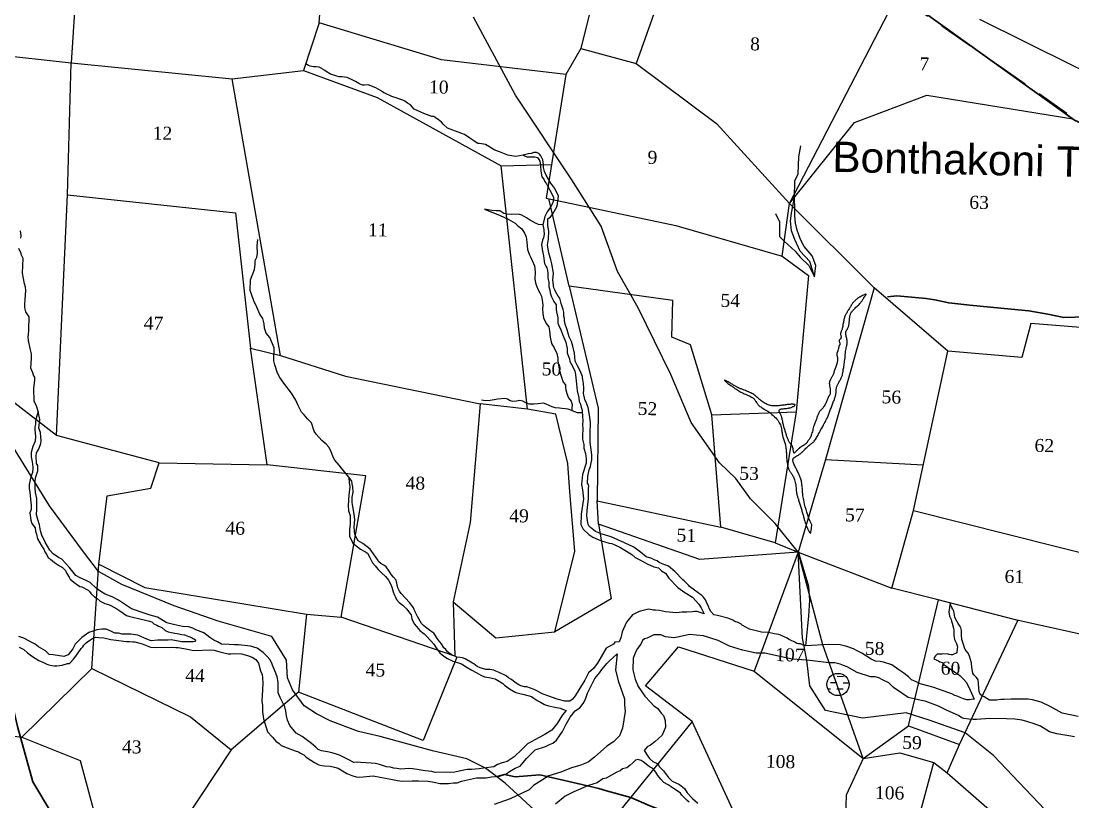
# Model space of a CAD drawing. Header units: inches. Extents: x 304037 to 460575, y 1453943 to 1639883.
# Drawn here: x 335590 to 336632, y 1599145 to 1599918 of the extents above; entities that cross this region are included whole.
import ezdxf

# ---------------------------------------------------------------- set-up
doc = ezdxf.new("R2010")
doc.units = ezdxf.units.IN
doc.header["$MEASUREMENT"] = 0
for name, pattern in [('ACAD_ISO02W100', [15, 12, -3]), ('ACAD_ISO07W100', [3, 0, -3]), ('BORDER', [1.75, 0.5, -0.25, 0.5, -0.25, 0, -0.25])]:
    doc.linetypes.add(name, pattern=pattern)
for name, color, linetype in [('CARTTRACK', 30, 'ACAD_ISO02W100'), ('NALA', 4, 'Continuous'), ('SURVEY_BND', 7, 'Continuous'), ('SURVEY_NO', 7, 'Continuous'), ('WATER_BODY', 4, 'Continuous')]:
    doc.layers.add(name, color=color, linetype=linetype)
doc.layers.add('FOOTPATH', color=150, linetype='ACAD_ISO07W100', lineweight=30)
doc.layers.add('VILL_BOUNDARY', color=6, linetype='BORDER', lineweight=30)
doc.styles.get("Standard").update_dxf_attribs({"font": 'arial.ttf'})

# ---------------------------------------------------------------- blocks, each defined once
blk = doc.blocks.new('CHEPINAPI')
at = {"layer": 'WATER_BODY', "linetype": 'ByBlock'}
h = blk.add_hatch(dxfattribs=at)
h.set_pattern_fill('DASH', color=256, scale=5, angle=180, style=0)
h.set_pattern_definition([(180, (-977.96986, -291.534), (-0.625, -0.625), [0.625, -0.625])])
h.paths.add_polyline_path([(140.05, 168.45), (140.83, 166.41, 0.337992), (141.63, 167.47, 0.555906)])
h.paths.add_polyline_path([(140.05, 168.45, 0.285424), (139.44, 167.47, 0.494778), (140.83, 166.41)])
at = {"layer": 'CARTTRACK', "linetype": 'ByBlock'}
for points in [[(161.86, 154.89), (156.04, 160.77), (153.19, 162.97), (149.63, 164.15), (147.33, 164.8), (143.02, 164.19), (139.34, 164.89), (137.75, 167.29), (137.4, 169.8), (136.93, 171.98), (136.34, 180.46), (134.01, 183.24), (131.52, 185.62), (130.02, 187.61), (128.38, 189.11), (125.49, 193.04), (123.39, 197.73), (120.01, 204.25), (117.91, 207.82), (116.2, 212.25), (113.2, 216.78), (107.47, 225), (103.17, 232.62)], [(111.21, 154.09), (107.85, 157.05), (105.87, 158.5), (104.02, 159.37), (100.62, 160.08), (95.42, 161.41), (93.25, 161.83), (90.43, 162.84), (89.08, 163.52), (87.83, 164.28), (86.67, 165.84), (86.14, 167), (85.99, 168.75), (84.49, 171.04), (79.16, 172.46), (74.81, 173.87), (69.57, 175.89), (67.24, 177.12), (65.73, 179.02), (62.27, 183.49), (58.25, 189.72)]]:
    blk.add_lwpolyline(points, dxfattribs=at)
at = {"layer": 'FOOTPATH', "linetype": 'ByBlock'}
for points in [[(3.3, 217.45), (6.33, 214.5), (10.46, 211.41), (16.65, 205.74), (21.17, 201.75), (29.24, 194.8), (36.25, 187.62), (41.21, 183.53), (45.53, 179.68), (50.09, 175.53), (53.3, 173.23), (56.08, 170.2), (58.03, 167.75), (59.57, 161.63), (61.19, 156.2), (63.07, 153.2), (65.19, 147.1), (66.64, 142.66), (70.07, 134.7), (74.74, 128.03), (80.89, 123.58), (82.56, 122.14)], [(180.16, 216.17), (177.57, 212.79), (174.79, 210.94), (171.11, 209.02), (166.52, 205.29), (164.3, 204.29), (162.09, 204.19), (160.5, 204.47), (158.62, 204.77), (156.88, 204.88), (152.78, 205.21), (150.69, 205.39), (149.31, 205.67), (148.47, 205.79), (145.54, 205.98), (144.64, 205.86)], [(134.64, 148.78), (130.91, 150.94), (130.39, 151.24), (129.89, 151.54), (129.19, 151.82), (128.07, 152.27), (127.61, 152.51), (125.89, 153.43), (124.83, 153.88), (123.85, 154.47), (122.99, 154.82), (122.12, 155.14), (120.29, 155.89), (117.89, 156.49), (117.11, 156.72), (115, 157.15), (111.27, 157.93), (108.84, 157.68), (107.77, 157.9), (107.04, 157.7)]]:
    blk.add_lwpolyline(points, dxfattribs=at)
at = {"layer": 'NALA'}
for points in [[(164.34, 164.82), (162.75, 165.11), (161.55, 165.74), (160.65, 166.13), (159.78, 166.35), (159.35, 166.4), (159.1, 166.4), (158.9, 166.4), (158.71, 166.41), (157.63, 166.39), (156.98, 166.33), (156.66, 166.31), (156.23, 166.25), (155.94, 166.25), (155.55, 166.25), (155, 166.54), (154.83, 166.63), (154.68, 166.76), (154.58, 166.86), (154.5, 167.08), (154.36, 168.22), (154.21, 168.45), (153.94, 168.72), (153.82, 168.88), (153.71, 169.43), (153.69, 169.9), (153.46, 170.55), (153.32, 170.84), (153.12, 171.05), (153.04, 171.2), (152.96, 171.36), (152.88, 171.57), (152.67, 172.16), (152.65, 172.6), (152.64, 173.07), (152.54, 173.33), (152.42, 173.55), (152.29, 173.75), (152.02, 174.2), (151.95, 174.37), (151.84, 174.96), (151.74, 175.15), (151.63, 175.3), (151.49, 175.6), (151.46, 175.73), (151.35, 174.89), (151.42, 174.45), (151.57, 174.13), (151.63, 173.97), (151.7, 173.78), (151.84, 173.28), (151.88, 173.09), (151.88, 172.76), (151.88, 172.54), (151.95, 172.17), (152.15, 171.75), (152.25, 171.43), (152.25, 171.24), (152.22, 170.95), (152.2, 170.85), (151.79, 170.64), (151.65, 170.64), (151.45, 170.66), (151.26, 170.72), (150.78, 170.69), (150.27, 170.67), (150.12, 170.52), (150.02, 170.38), (149.96, 170.21), (150.26, 170.09), (150.41, 170.02), (150.55, 169.91), (150.8, 169.85), (150.85, 169.72), (152.56, 168.62), (152.95, 168.21), (153.23, 167.93), (153.62, 167.2), (154.03, 166.29), (153.71, 166.25), (153.56, 166.24), (153.31, 166.23), (152.96, 166.33), (152.62, 166.45), (152.32, 166.55), (152.09, 166.64), (151.79, 166.78), (151.51, 166.87), (150.02, 167.38), (149.54, 167.49), (148.66, 167.71), (148.18, 167.92), (147.8, 168.1), (147.48, 168.37), (147.01, 168.72), (146.53, 169.03), (145.8, 169.52), (144.97, 169.77), (144.64, 169.82), (144.2, 169.87), (143.75, 170.03), (143.31, 170.32), (142.84, 170.6), (142.36, 170.84), (141.99, 171.02), (141.32, 171.24), (140.68, 171.39), (139.56, 171.42), (137.29, 171.21), (136.94, 171.33), (136.76, 171.4), (136.55, 171.4), (136.39, 171.44), (136.17, 171.55), (135.76, 171.74), (135.55, 171.84), (135.41, 171.94), (135.06, 172.11), (134.75, 172.23), (134.6, 172.3), (134.12, 172.35), (133.57, 172.45), (132.88, 172.49), (131.67, 172.75), (130.96, 173.13), (130.8, 173.25), (130.55, 173.38), (130.23, 173.47), (130, 173.6), (129.77, 173.71), (129.51, 173.81), (128.49, 174.05), (128.12, 174.11), (127.84, 174.41), (127.65, 174.72), (127.61, 174.85), (127.38, 175.35), (127.27, 175.55), (127.06, 175.81), (126.89, 175.97), (126.15, 176.51), (125.68, 176.85), (125.57, 176.97), (125.46, 177.08), (125.26, 177.25), (125.13, 177.38), (124.98, 177.49), (124.18, 178.3), (123.55, 178.8), (123.29, 178.9), (122.93, 179.04), (122.61, 179.17), (122.41, 179.3), (122.12, 179.4), (121.87, 179.53), (121.33, 179.7), (120.75, 180.14), (120.08, 180.62), (119.15, 181.04), (117.81, 181.59), (116.93, 181.85), (116.28, 182.09), (115.78, 182.46), (115.6, 182.62), (115.51, 182.78), (115.49, 182.92), (115.37, 183.62), (115.39, 184.15), (115.51, 185.33), (115.51, 185.93), (115.5, 186.33), (115.5, 186.55), (115.47, 186.68), (115.39, 186.83), (115.38, 187.55), (115.51, 188.17), (115.64, 188.5), (115.66, 188.69), (115.69, 188.87), (115.75, 189.15), (115.73, 189.63), (115.66, 190.17), (115.54, 190.87), (115.55, 191.75), (115.54, 192.81), (115.48, 193.38), (115.29, 194.31), (115.07, 194.83), (114.93, 195.08), (114.9, 195.27), (114.82, 195.55), (114.81, 195.7), (114.81, 195.79), (114.81, 195.96), (114.82, 196.22), (114.79, 196.68), (114.73, 196.87), (114.69, 197.06), (114.66, 197.23), (114.65, 197.37), (114.41, 197.91), (114.16, 198.4), (113.92, 198.86), (113.86, 199.25), (113.82, 199.66), (113.64, 200.33), (113.5, 200.81), (113.26, 201.26), (113.04, 201.93), (112.86, 202.49), (112.77, 202.83), (112.76, 203.05), (112.69, 203.27), (112.69, 203.48), (112.69, 203.67), (112.63, 203.94), (112.41, 204.54), (112.26, 205.06), (112.09, 205.26), (111.96, 205.48), (111.83, 205.7), (111.75, 205.88), (111.64, 206.08), (111.53, 206.83), (111.59, 207.5), (111.41, 208.42), (111.31, 208.82), (111.09, 209.52), (110.94, 210.28), (111.01, 210.86), (111.05, 211.65), (110.93, 212.21), (110.93, 212.66), (110.93, 212.86), (111.17, 213.08), (111.37, 213.3), (111.81, 214.12), (111.93, 215.14), (111.54, 215.89), (111.13, 216.41), (110.67, 217.17), (110.5, 217.55), (110.38, 217.94), (110.37, 218.21), (110.29, 218.67), (110.1, 219.06), (109.95, 219.24), (109.88, 219.29), (109.67, 219.4), (109.52, 219.4), (109.39, 219.38), (109.14, 219.28), (108.88, 219.23), (108.34, 219.11), (107.61, 218.96), (106.84, 219.08), (106, 219.4), (105.55, 219.55), (104.61, 220.09), (104.01, 220.15), (103.85, 220.15), (103.67, 220.27), (103.45, 220.43), (103.05, 220.68), (102.5, 221.02), (102.15, 221.15), (101.87, 221.25), (100.81, 221.63), (100.37, 222.01), (100.2, 222.18), (100.05, 222.33), (99.88, 222.46), (99.72, 222.55), (99.43, 222.74), (99.26, 222.74), (98.71, 222.93), (98.46, 223.02), (98.16, 223.13), (97.49, 223.43), (97.1, 223.83), (96.81, 224.01), (96.69, 224.1), (96.54, 224.2), (96.35, 224.28), (96.15, 224.35), (95.95, 224.4), (95.78, 224.48), (95.24, 224.63), (94.57, 224.94), (94.47, 224.98), (94.32, 225.06), (94.12, 225.2), (93.67, 225.44), (92.9, 225.72), (92.53, 225.69), (92.33, 225.69), (92.18, 225.76), (91.98, 225.84), (91.8, 225.94), (91.62, 226.05), (91.43, 226.13), (90.79, 226.42), (90.27, 226.46), (90.02, 226.46), (89.79, 226.51), (89.16, 226.71), (88.72, 226.96), (88.57, 227.07), (88.35, 227.19), (88.27, 227.25), (88.02, 227.36), (87.7, 227.4), (87.44, 227.4), (87.11, 227.46), (86.95, 227.53), (86.7, 227.68)], [(91.8, 186.91), (91.83, 186.43), (91.91, 185.99), (91.81, 185.16), (91.77, 184.16), (91.83, 183.63), (92.01, 183.15), (92.02, 182.76), (92.02, 182.34), (91.96, 181.73), (91.96, 181.13), (92.32, 180.43), (93.08, 179.87), (93.45, 179.68), (93.57, 179.61), (93.77, 179.46), (94.02, 179.06), (94.31, 178.54), (94.56, 178.25), (94.71, 178.09), (94.88, 177.9), (95.2, 177.55), (95.62, 177.22), (95.79, 177.01), (95.92, 176.84), (96.13, 176.51), (96.26, 176.17), (96.39, 175.72), (96.52, 175.46), (96.64, 175.18), (96.76, 174.95), (97.02, 174.67), (97.41, 174.38), (97.78, 174.02), (98.07, 173.68), (98.23, 173.46), (98.29, 173.07), (98.54, 172.6), (98.78, 172.32), (99.1, 171.96), (99.54, 171.63), (99.83, 171.37), (100.52, 170.62), (100.77, 170.27), (101.12, 169.78), (101.38, 169.58), (101.65, 169.4), (101.92, 169.23), (102.11, 169.16), (102.43, 168.97), (102.89, 168.85), (103.29, 168.74), (103.78, 168.45), (104.32, 168.14), (104.75, 167.9), (105.23, 167.67), (105.61, 167.52), (105.83, 167.47), (106.07, 167.46), (106.35, 167.39), (106.66, 167.32), (107.07, 167.12), (107.42, 166.88), (107.59, 166.72), (107.82, 166.56), (108.08, 166.38), (108.74, 166.01), (109.13, 165.93), (109.56, 165.85), (110.27, 165.66), (110.86, 165.29), (111.17, 165.12), (111.58, 164.88), (111.98, 164.76), (112.61, 164.64), (113.15, 164.55), (113.54, 164.4), (113.72, 164.33), (113.37, 163.9), (112.87, 163.04), (112.37, 162.36), (111.6, 161.89), (110.71, 161.39), (109.97, 160.99), (109.43, 160.41), (108.69, 159.67), (108, 159.2), (107.53, 159.05), (107.07, 158.87), (106.7, 158.65), (105.69, 158.47), (105.25, 158.4), (104.53, 158.31), (104.06, 158.3), (103.28, 158.13), (102.85, 158.04), (102.48, 158), (102.06, 158.02), (100.91, 157.97), (100.6, 158.06), (99.92, 158.11), (99.34, 158.19), (98.7, 158.28), (98.3, 158.3), (97.52, 158.2), (97.12, 158.26), (96.82, 158.31), (96.48, 158.39), (96.1, 158.43), (95.4, 158.64), (95.01, 158.73), (94.58, 158.76), (94.05, 158.75), (93.51, 158.8), (93.23, 158.8), (92.86, 158.79), (92.38, 159.02), (91.64, 159.38), (91.45, 159.48), (91.12, 159.57), (90.69, 159.67), (90.24, 159.76), (89.65, 159.87), (89.32, 159.99), (89.07, 160.22), (88.65, 160.57), (87.72, 161.25), (87.11, 161.56), (86.46, 162.3), (86.23, 162.81), (86.12, 163.25), (86.05, 163.72), (85.95, 164.12), (85.83, 164.32), (85.45, 165.04), (85.24, 165.49), (85.22, 166.07), (85.22, 166.55), (85.13, 167.08), (84.97, 167.43), (84.71, 168.06), (84.53, 168.48), (84.36, 168.78), (84.07, 169.08), (83.68, 169.45), (83.09, 169.88), (82.42, 170.06), (81.24, 170.16), (80.83, 170.16), (80.3, 170.16), (79.55, 170.19), (79.16, 170.4), (78.79, 170.58), (78.38, 170.81), (77.77, 171.27), (76.97, 171.56), (76.67, 171.7), (76.29, 171.85), (75.65, 171.87), (74.76, 172.02), (74.12, 172.19), (73.16, 172.71), (72.44, 172.9), (71.86, 173.09), (70.59, 173.48), (69.29, 174.34), (68.64, 174.64), (67.95, 174.89), (67.63, 175.07), (67.1, 175.44), (66.46, 176), (66.13, 176.16), (65.4, 176.48), (65.02, 176.68), (64.34, 177.49), (63.61, 178.25), (63.27, 178.43), (62.74, 178.75), (62.39, 179.11), (61.91, 179.91), (61.56, 180.59), (61.45, 181), (61.31, 181.59), (61.16, 182.13), (61.02, 182.57), (61.04, 183.15), (61.02, 184.19), (60.85, 184.79), (60.82, 185.22), (60.82, 185.55), (60.82, 185.86), (60.84, 186.24), (61.04, 186.93), (61.04, 187.02), (61.04, 187.26), (61.04, 187.46), (60.9, 187.64), (60.86, 188.37), (60.88, 188.72), (61.04, 188.98), (61.18, 189.28), (61.28, 189.64), (61.32, 189.96), (61.28, 190.26), (61.24, 190.71), (61.07, 191.14), (61.13, 192), (60.96, 192.79), (60.79, 193.34), (60.55, 193.78), (60.48, 195.08), (60.58, 195.84), (60.56, 196.18), (60.44, 196.37), (60.34, 196.6), (60.26, 196.83), (60.14, 197.07), (60.19, 198.04), (60.19, 198.46), (60.05, 199), (59.85, 199.8), (59.81, 200.12), (59.85, 200.42), (59.87, 200.75), (59.87, 201.15), (59.87, 201.81), (59.87, 202.13), (59.54, 202.61), (59.45, 202.88), (59.42, 203.07), (59.42, 203.38), (59.44, 203.84), (59.49, 204.72), (59.45, 205.04), (59.34, 205.36), (59.13, 206.41), (59.17, 207.88), (58.97, 208.27), (58.97, 208.37), (58.73, 208.86)], [(58.89, 209.89), (58.93, 210.15), (58.86, 210.61)], [(108.34, 219.11), (108.72, 218.94), (109.07, 218.94), (109.2, 218.97), (109.38, 218.97), (109.5, 218.97), (109.77, 218.89), (109.9, 218.72), (110.02, 218.56), (110.04, 218.44), (110.07, 218.08), (110.12, 217.56), (110.23, 217.01), (110.45, 216.79), (110.51, 216.59), (110.71, 216.31), (110.8, 216.12), (111.26, 215.34), (111.43, 215), (111.43, 214.8), (111.39, 214.45), (111.16, 214.02), (110.83, 213.56), (110.61, 213.1), (110.43, 212.27), (109.99, 212.28), (109.69, 212.41), (109.4, 212.56), (109.09, 212.73), (108.8, 212.93), (108.35, 213.16), (108.01, 213.27), (107.32, 213.22), (106.9, 213.26), (106.55, 213.29), (106.16, 213.56), (105.8, 213.56), (105.36, 213.56), (104.63, 213.69), (106.19, 213.1), (106.99, 212.74), (107.68, 212.38), (107.93, 212.15), (108.38, 211.83), (108.65, 211.4), (108.8, 211.04), (108.88, 210.51), (108.96, 209.78), (109.14, 209.33), (109.33, 209), (109.45, 208.73), (109.71, 208.19), (109.77, 207.61), (109.76, 206.89), (109.84, 206.52), (109.94, 206.21), (110.1, 205.85), (110.27, 205.55), (110.44, 205.23), (110.53, 204.81), (110.59, 204.32), (110.56, 203.98), (110.61, 203.5), (110.7, 203.07), (110.97, 202.52), (111.22, 202.19), (111.32, 201.81), (111.39, 201.18), (111.52, 200.55), (111.8, 200.13), (112.08, 199.6), (112.18, 199.13), (112.19, 198.84), (112.32, 198.25), (112.44, 197.64), (112.67, 197.07), (112.78, 196.76), (113.01, 196.5), (113.01, 196.27), (113.03, 196.02), (113.16, 195.66), (113.34, 195.23), (113.61, 194.92), (113.69, 194.59), (113.69, 194.22), (113.69, 193.99), (114.2, 193.8), (114.46, 193.82), (114.71, 193.82)], [(110.43, 212.27), (110.49, 211.98), (110.54, 211.78), (110.56, 211.61), (110.57, 211.45), (110.58, 211.33), (110.52, 210.98), (110.42, 210.76), (110.35, 210.32), (110.41, 209.89), (110.45, 209.66), (110.55, 209.21), (110.64, 208.69), (110.67, 208.46), (110.8, 208.19), (110.91, 208.03), (110.99, 207.76), (111.01, 207.51), (111.02, 207.26), (111.03, 207.02), (111.14, 206.62), (111.14, 206.4), (111.16, 206.16), (111.25, 205.86), (111.31, 205.55), (111.43, 205.16), (111.59, 204.92), (111.68, 204.7), (111.9, 204.39), (111.93, 203.94), (111.95, 203.71), (112.02, 203.41), (112.09, 203.12), (112.13, 202.58), (112.27, 202.26), (112.4, 202.02), (112.54, 201.66), (112.65, 201.4), (112.85, 200.95), (112.96, 200.72), (113.02, 200.4), (113.08, 200.1), (113.1, 199.77), (113.11, 199.66), (113.23, 199.31), (113.33, 199.08), (113.39, 198.83), (113.64, 198.37), (113.88, 197.87), (113.93, 197.74), (113.97, 197.51), (114.03, 196.94), (114.16, 195.94), (114.33, 195.25), (114.39, 194.9), (114.51, 194.63), (114.59, 194.35), (114.7, 194.05), (114.71, 193.82), (114.75, 193.58), (114.75, 193.37), (114.78, 193.05), (114.78, 192.53), (114.8, 192.25), (114.8, 192.11), (114.79, 191.64), (114.79, 191.46), (114.8, 191.17), (114.94, 190.64), (114.94, 190.3), (115.13, 189.76), (115.21, 189.25), (115.2, 188.82), (114.85, 187.68), (114.79, 186.7), (114.9, 186.17), (115, 185.29), (114.81, 183.76), (114.81, 183.33), (114.81, 183.09), (114.81, 182.74), (115.03, 182.29), (115.62, 181.77), (116.03, 181.53), (116.26, 181.43), (116.62, 181.27), (116.89, 181.19), (117.63, 180.96), (117.91, 180.92), (118.21, 180.81), (118.71, 180.6), (119.36, 180.21), (119.9, 179.9), (120.25, 179.61), (120.7, 179.38), (121.42, 178.99), (122.09, 178.73), (122.55, 178.62), (122.86, 178.34), (123.27, 178.1), (123.6, 177.64), (124.5, 176.73), (125.22, 176.25), (125.98, 175.8), (126.63, 175.11), (126.86, 174.75), (127.17, 174.19), (126.47, 174.38), (126.24, 174.38), (126, 174.35), (125.46, 174.32), (124.97, 174.3), (124.45, 174.22), (123.33, 174.3), (122.74, 174.42), (122.35, 174.44), (122.11, 174.44), (121.7, 174.51), (121.24, 174.4), (120.75, 174.27), (120.09, 173.92), (119.53, 173.21), (119.1, 172.24), (118.98, 171.63), (118.84, 171.25), (118.41, 171.21), (118.26, 171.01), (118.06, 170.87), (117.84, 170.74), (117.55, 170.57), (116.72, 169.1), (116.52, 168.77), (116.35, 168.56), (115.86, 168.1), (115.52, 167.37), (114.95, 166.4), (114.58, 165.81), (114.31, 165.46), (114.08, 165.26), (113.6, 165.28), (112.83, 165.46), (111.99, 165.71), (111.44, 165.92), (110.53, 166.35), (109.81, 166.59), (109.57, 166.59), (109.19, 166.69), (109.02, 166.79), (108.64, 167), (108.43, 167.16), (108.21, 167.33), (107.98, 167.45), (107.73, 167.64), (107.04, 167.96), (106.69, 168.09), (106.5, 168.19), (106.11, 168.24), (105.7, 168.24), (105.16, 168.38), (104.84, 168.52), (104.52, 168.75), (104.38, 168.84), (103.64, 169.24), (103.38, 169.33), (103.17, 169.37), (102.81, 169.39), (102.26, 169.65), (101.9, 169.89), (101.72, 170.11), (101.51, 170.3), (101.27, 170.66), (100.96, 171.07), (100.5, 171.71), (100.1, 171.98), (99.8, 172.2), (99.48, 172.45), (99.26, 172.64), (98.85, 173.31), (98.62, 173.77), (98.44, 174.18), (98.06, 174.67), (97.61, 175.15), (97.2, 175.55), (97.02, 175.8), (96.84, 176.12), (96.67, 176.87), (96.4, 177.17), (96.21, 177.37), (95.95, 177.75), (95.66, 178.17), (95.43, 178.33), (95.14, 178.49), (94.93, 178.64), (94.78, 178.88), (94.05, 179.87), (93.3, 180.41), (92.84, 180.68), (92.51, 181.28), (92.41, 182.01), (92.45, 182.78), (92.39, 183.27), (92.27, 183.9), (92.19, 184.21), (92.16, 184.47), (92.15, 184.99), (92.23, 185.46), (92.21, 185.99), (92.14, 186.3), (92.09, 186.57), (91.91, 186.78), (91.53, 187.26), (91.03, 187.82), (90.8, 188.1), (90.37, 188.6), (90.21, 188.89), (89.97, 189.5), (89.76, 189.85), (89.47, 190.15), (89.05, 190.5), (88.48, 191.11), (88.28, 191.4), (88, 192.25), (87.82, 192.41), (87.58, 192.62), (87.23, 193.01), (86.97, 193.26), (86.64, 193.92), (86.5, 194.2), (86.39, 194.45), (85.95, 195.12), (85.18, 196.09), (84.75, 196.65), (84.51, 197.06), (84.26, 197.89), (84.15, 198.27), (84.15, 199.55), (83.68, 200.57), (83.32, 200.98), (83.14, 201.47), (83.11, 201.93), (82.96, 202.45), (82.65, 202.87), (82.36, 203.53), (82.03, 204.18), (81.66, 205.18), (81.68, 206.23), (82.04, 207.26), (82.09, 207.77), (82.09, 208.15), (82.24, 208.48), (82.29, 208.84), (82.27, 209.6), (82.31, 210.22)], [(60.96, 192.79), (60.73, 192.04), (60.73, 191.76), (60.73, 191.54), (60.65, 191.28), (60.68, 190.96), (60.76, 190.34), (60.74, 189.84), (60.52, 189.34), (60.35, 188.73), (60.37, 188.3), (60.48, 187.8), (60.54, 187.29), (60.56, 187.12), (60.54, 186.76), (60.36, 186.31), (60.23, 185.56), (60.23, 185.17), (60.3, 184.82), (60.34, 184.44), (60.39, 184.11), (60.46, 183.52), (60.46, 183.1), (60.35, 182.78), (60.45, 182.06), (60.57, 181.71), (60.89, 181.3), (60.95, 180.98), (61.04, 180.68), (61.15, 180.22), (61.62, 179.42), (61.81, 179.22), (61.9, 178.94), (62.11, 178.67), (62.24, 178.37), (62.47, 178.22), (62.88, 177.91), (63.4, 177.58), (63.69, 177.42), (64, 177.15), (64.12, 176.85), (64.37, 176.5), (64.46, 176.29), (64.84, 176.01), (65.19, 175.76), (65.43, 175.61), (65.65, 175.55), (66.28, 175.25), (66.41, 175.13), (66.58, 174.88), (66.9, 174.61), (67.16, 174.44), (67.48, 174.19), (67.94, 173.97), (68.29, 173.87), (68.53, 173.77), (69.12, 173.48), (69.45, 173.28), (70.12, 172.83), (70.45, 172.72), (70.74, 172.67), (71.31, 172.54), (72.12, 172.37), (72.25, 172.35), (72.62, 172.24), (72.83, 172.07), (73.11, 171.93), (73.28, 171.85), (73.62, 171.71), (73.97, 171.44), (74.27, 171.31), (74.92, 171.19), (75.15, 171.16), (75.62, 171.06), (75.86, 171.04), (76.58, 170.8), (76.96, 170.56), (76.94, 170.41), (76.74, 170.36), (76.44, 170.35), (76.05, 170.35), (75.62, 170.35), (74.56, 170.5), (74.26, 170.47), (73.86, 170.46), (73.21, 170.46), (72.6, 170.39), (72.15, 170.54), (71.27, 170.9), (70.56, 170.99), (70.27, 170.98), (69.71, 170.96), (69.36, 171.05), (68.99, 171.05), (68.52, 171.27), (68.11, 171.42), (67.7, 171.43), (67.22, 171.35), (66.42, 171.06), (65.74, 170.57), (65.45, 170.26), (65.1, 169.88), (64.86, 169.42), (64.42, 168.81), (63.99, 168.66), (62.94, 168.79), (62.55, 168.83), (62.16, 169.18), (61.46, 169.54), (61.14, 169.82), (60.81, 169.95), (60.02, 170.38), (59.5, 170.52)], [(113.69, 193.99), (113.3, 194.11), (113.03, 194.13), (112.69, 194.17), (112.45, 194.18), (112.04, 194.2), (111.72, 194.31), (111.42, 194.43), (111.12, 194.55), (110.85, 194.64), (110.31, 194.58), (109.91, 194.54), (109.44, 194.53), (109.13, 194.66), (108.83, 194.82), (108.52, 194.87), (108.21, 194.78), (107.84, 194.77), (107.56, 194.8), (107.3, 194.97), (107.04, 195.04), (106.34, 194.94), (105.78, 194.83), (105.58, 194.79), (105.13, 194.78), (104.74, 194.83)], [(59.58, 169.49), (60.02, 169.25), (60.39, 168.95), (60.79, 168.65), (61.53, 168.19), (62, 168.02), (62.32, 167.86), (62.53, 167.78), (62.83, 167.72), (63.07, 167.69), (63.32, 167.71), (63.85, 167.8), (64.38, 167.95), (64.56, 167.96), (64.65, 168.04), (64.95, 168.41), (65.19, 168.72), (65.7, 169.47), (65.87, 169.65), (65.95, 169.81), (66.08, 169.94), (66.18, 170.05), (66.44, 170.25), (66.81, 170.47), (67.09, 170.61), (67.42, 170.61), (67.9, 170.58), (68.62, 170.43), (69.88, 170.29), (70.17, 170.26), (70.44, 170.25), (70.78, 170.25), (70.98, 170.24), (71.71, 170.05), (72.55, 169.76), (73.15, 169.72), (74.69, 169.78), (75.06, 169.77), (75.28, 169.77), (75.83, 169.68), (76.04, 169.66), (76.82, 169.51), (78.51, 169.61), (78.85, 169.58), (79.4, 169.43), (79.8, 169.34), (80.22, 169.26), (80.49, 169.24), (80.88, 169.28), (81.56, 169.28), (82.15, 169.11), (82.62, 168.96), (82.97, 168.73), (83.24, 168.38), (83.47, 167.65), (83.64, 167.29), (83.67, 166.94), (83.71, 166.41), (83.7, 165.75), (83.66, 164.64), (83.73, 164.21), (83.74, 163.6), (83.86, 162.9), (84.29, 161.61), (84.79, 161.1), (85.1, 160.72), (85.45, 160.5), (85.66, 160.3), (86.24, 160.07), (87.05, 159.82), (87.38, 159.72), (87.57, 159.6), (87.91, 159.44), (88.15, 159.21), (88.6, 158.92), (88.99, 158.71), (89.42, 158.48), (89.7, 158.4), (89.96, 158.4), (90.55, 158.37), (90.98, 158.29), (91.33, 158.19), (92.19, 157.69), (92.68, 157.48), (93.11, 157.38), (93.5, 157.33), (94.81, 157.49), (95.51, 157.39), (96.2, 157.27), (96.56, 157.21), (97.21, 157.08), (97.67, 157.03), (98.67, 157.08), (98.97, 157.09), (99.28, 157.11), (100.25, 157.07), (100.83, 156.99), (101.41, 156.87), (102.25, 156.89), (102.74, 156.96), (103.11, 156.98), (103.53, 157.15), (105.02, 157.5), (105.97, 157.54), (106.5, 157.65), (107.28, 157.73), (107.92, 157.95), (108.26, 158.2), (108.8, 158.55), (109.29, 158.77), (109.9, 159.51), (110.75, 160.39), (111.77, 160.76), (112.17, 160.95), (112.49, 161.1), (112.85, 161.4), (113.42, 162.26), (113.76, 163.01), (114.15, 163.7), (114.64, 164.34), (115.09, 164.63), (115.4, 165.08), (115.62, 165.52), (115.8, 166.09), (116.17, 166.82), (116.49, 167.57), (116.97, 168.16), (117.19, 168.46), (117.38, 168.7), (117.65, 169.08), (117.9, 169.35), (118.23, 169.65), (118.65, 170.06), (118.52, 168.45), (118.8, 167.39), (119.49, 165.63), (119.5, 165), (119.58, 164.37), (119.32, 162.73), (119.07, 161.97), (118.48, 161.34), (117.83, 160.92), (116.63, 159.8), (116.03, 159.28), (115.21, 158.94), (114.38, 158.71), (113.33, 158.25), (112.17, 157.85), (110.67, 156.88), (110.25, 156.44), (108.37, 155.5), (106.81, 154.93)], [(137.29, 171.21), (137.43, 173.2), (137.5, 174.16), (137.59, 175.73), (137.44, 177.08), (136.35, 180.5)], [(164, 162.79), (163.43, 162.89), (162.26, 163.06), (161.53, 163.23), (160.62, 163.77), (160.01, 163.99), (159.37, 164.19), (158.81, 164.32), (158.09, 164.42), (157.26, 164.42), (155.61, 164.42), (154.3, 164.31), (153.95, 164.3), (153.52, 164.33), (153.05, 164.36), (152.83, 164.45), (152.52, 164.65), (151.38, 165.14), (150.51, 165.54), (149.99, 165.73), (149.17, 165.99), (148.8, 166.05), (148.38, 166.14), (147.91, 166.24), (147.48, 166.33), (146.02, 167.3), (145.56, 167.73), (144.92, 168.03), (144.55, 168.2), (144.19, 168.29), (143.74, 168.28), (142.4, 168.7), (141.41, 169.23), (141.04, 169.36), (140.71, 169.49), (140.18, 169.6), (139.62, 169.6), (137.4, 169.8), (135.96, 169.88), (133.23, 170.4), (132.4, 170.4), (131.04, 170.67), (129.75, 171.03), (128.62, 171.56), (127.16, 172.01), (125.77, 172.1), (124.76, 171.85), (124.21, 171.75), (123.4, 171.84), (122.92, 172), (122.23, 172), (121.6, 171.67), (121.34, 171.57), (121.12, 171.42), (120.96, 171.06), (120.64, 170.63), (120.48, 170.33), (120.24, 169.65), (120.24, 168.49), (120.48, 167.57), (120.79, 166.87), (121.47, 165.91), (122.05, 165.33), (122.4, 164.99), (122.76, 164.78), (123.14, 164.27), (123.35, 164.04), (123.54, 163.55), (123.58, 162.91), (123.27, 162.1), (122.56, 161.43), (122.13, 161.11), (121.82, 160.92), (121.51, 160.56), (121.89, 160.01), (122.05, 159.79), (122.39, 159.48), (122.9, 159.26), (123.07, 158.97), (123.49, 158.58), (123.79, 158.19), (123.99, 157.95), (124.18, 157.74), (124.35, 157.57), (125.09, 157.28), (125.57, 156.88), (125.86, 156.46), (126.38, 155.93), (126.94, 155.48)], [(126.06, 155.54), (125.89, 155.71), (125.59, 155.95), (125.35, 156.21), (125.21, 156.41), (124.27, 157.01), (123.96, 157.21), (123.52, 157.42), (123.23, 157.77), (122.93, 158.12), (122.71, 158.44), (122.43, 158.8), (122.15, 158.93), (121.94, 159.06), (121.75, 159.21), (121.44, 159.42), (121.24, 159.56), (120.92, 159.65), (120.68, 159.57), (120.43, 159.31), (120.13, 159.03), (119.85, 158.82), (119.42, 158.7), (119.19, 158.49), (118.87, 158.35), (117.84, 157.75), (117.51, 157.67), (116.95, 157.28), (116.1, 156.97), (114.67, 156.32), (113.81, 155.87), (112.87, 155.08)]]:
    blk.add_lwpolyline(points, dxfattribs=at)
at = {"layer": 'NALA', "linetype": 'ByBlock'}
for points in [[(133.38, 213.85), (133.81, 213.04), (133.83, 211.6), (134.32, 211.14), (135.4, 210.17), (135.91, 209.6), (136.78, 208.79), (137.38, 207.7), (136.88, 209.18), (135.91, 210.19), (135.36, 211.32), (135.02, 212.19), (134.88, 213.16), (134.96, 213.94), (135.23, 215.49), (135.24, 217.13), (135.55, 217.84), (135.57, 219.5), (135.77, 220.61)], [(137.38, 207.7), (137.48, 208.81), (137.12, 209.74), (136.29, 210.67), (135.91, 211.36), (135.57, 212.25), (135.38, 212.96), (135.32, 213.68), (135.23, 216.12)], [(137.61, 183.19), (137.46, 183.51), (137.32, 183.82), (137.21, 184.13), (137.1, 184.42), (137.02, 184.7), (136.94, 184.96), (136.87, 185.2), (136.82, 185.41), (136.78, 185.6), (136.74, 185.77), (136.71, 185.91), (136.69, 186.03), (136.67, 186.14), (136.66, 186.23), (136.65, 186.32), (136.64, 186.39), (136.64, 186.47), (136.63, 186.54), (136.63, 186.61), (136.62, 186.68), (136.61, 186.75), (136.61, 186.83), (136.6, 186.91), (136.59, 186.99), (136.57, 187.08), (136.56, 187.17), (136.54, 187.27), (136.52, 187.37), (136.5, 187.47), (136.47, 187.57), (136.45, 187.67), (136.42, 187.76), (136.39, 187.85), (136.35, 187.93), (136.32, 188.02), (136.28, 188.1), (136.24, 188.18), (136.19, 188.27), (136.14, 188.36), (136.09, 188.46), (136.03, 188.56), (135.98, 188.66), (135.92, 188.77), (135.86, 188.88), (135.81, 188.99), (135.76, 189.09), (135.71, 189.19), (135.68, 189.28), (135.65, 189.36), (135.63, 189.43), (135.62, 189.49), (135.62, 189.54), (135.62, 189.59), (135.63, 189.62), (135.64, 189.66), (135.65, 189.69), (135.67, 189.72), (135.69, 189.74), (135.71, 189.77), (135.74, 189.79), (135.76, 189.81), (135.79, 189.83), (135.83, 189.85), (135.87, 189.88), (135.91, 189.9), (135.96, 189.93), (136, 189.96), (136.05, 189.99), (136.1, 190.02), (136.15, 190.05), (136.19, 190.08), (136.24, 190.11), (136.27, 190.14), (136.31, 190.16), (136.34, 190.19), (136.38, 190.22), (136.42, 190.26), (136.46, 190.3), (136.51, 190.35), (136.57, 190.41), (136.64, 190.48), (136.72, 190.56), (136.8, 190.65), (136.89, 190.74), (136.98, 190.83), (137.07, 190.91), (137.16, 191), (137.25, 191.07), (137.32, 191.14), (137.39, 191.19), (137.46, 191.25), (137.52, 191.3), (137.58, 191.35), (137.64, 191.4), (137.69, 191.47), (137.75, 191.54), (137.8, 191.62), (137.86, 191.71), (137.92, 191.82), (137.98, 191.93), (138.05, 192.06), (138.11, 192.19), (138.18, 192.33), (138.26, 192.47), (138.33, 192.62), (138.41, 192.77), (138.5, 192.93), (138.58, 193.08), (138.65, 193.23), (138.73, 193.37), (138.8, 193.51), (138.86, 193.64), (138.92, 193.76), (138.97, 193.87), (139.01, 193.98), (139.05, 194.07), (139.08, 194.17), (139.11, 194.26), (139.15, 194.35), (139.18, 194.44), (139.21, 194.54), (139.24, 194.64), (139.28, 194.74), (139.31, 194.84), (139.35, 194.94), (139.38, 195.04), (139.42, 195.14), (139.46, 195.24), (139.49, 195.34), (139.52, 195.43), (139.56, 195.52), (139.59, 195.61), (139.62, 195.7), (139.64, 195.79), (139.66, 195.87), (139.69, 195.94), (139.7, 196.02), (139.72, 196.09), (139.73, 196.15), (139.74, 196.22), (139.74, 196.28), (139.75, 196.34), (139.75, 196.39), (139.75, 196.45), (139.75, 196.5), (139.76, 196.55), (139.76, 196.6), (139.76, 196.65), (139.77, 196.7), (139.77, 196.74), (139.78, 196.79), (139.79, 196.84), (139.81, 196.89), (139.83, 196.95), (139.85, 197), (139.87, 197.06), (139.9, 197.12), (139.93, 197.18), (139.96, 197.24), (140, 197.31), (140.04, 197.38), (140.07, 197.45), (140.11, 197.53), (140.15, 197.6), (140.19, 197.68), (140.23, 197.76), (140.26, 197.83), (140.29, 197.9), (140.31, 197.97), (140.33, 198.04), (140.34, 198.11), (140.35, 198.18), (140.37, 198.25), (140.38, 198.33), (140.39, 198.4), (140.4, 198.49), (140.41, 198.58), (140.43, 198.68), (140.45, 198.78), (140.47, 198.9), (140.48, 199.02), (140.5, 199.15), (140.52, 199.28), (140.53, 199.43), (140.55, 199.58), (140.56, 199.74), (140.57, 199.9), (140.58, 200.06), (140.6, 200.22), (140.61, 200.37), (140.62, 200.51), (140.64, 200.64), (140.66, 200.75), (140.68, 200.86), (140.7, 200.95), (140.71, 201.04), (140.73, 201.12), (140.74, 201.2), (140.74, 201.28), (140.74, 201.37), (140.73, 201.46), (140.71, 201.56), (140.69, 201.66), (140.67, 201.76), (140.64, 201.86), (140.62, 201.95), (140.6, 202.04), (140.59, 202.12), (140.58, 202.19), (140.58, 202.26), (140.59, 202.31), (140.6, 202.36), (140.62, 202.4), (140.64, 202.44), (140.66, 202.48), (140.68, 202.52), (140.71, 202.56), (140.73, 202.6), (140.75, 202.65), (140.78, 202.69), (140.8, 202.74), (140.82, 202.79), (140.84, 202.85), (140.86, 202.91), (140.87, 202.97), (140.88, 203.04), (140.89, 203.11), (140.9, 203.18), (140.9, 203.25), (140.91, 203.33), (140.91, 203.4), (140.92, 203.48), (140.92, 203.55), (140.93, 203.62), (140.93, 203.69), (140.94, 203.76), (140.95, 203.83), (140.96, 203.9), (140.98, 203.96), (141, 204.03), (141.02, 204.09), (141.05, 204.16), (141.08, 204.22), (141.12, 204.29), (141.16, 204.35), (141.21, 204.42), (141.26, 204.48), (141.32, 204.55), (141.39, 204.62), (141.46, 204.69), (141.54, 204.76), (141.61, 204.83), (141.69, 204.91), (141.77, 204.98), (141.84, 205.06), (141.91, 205.13), (141.97, 205.21), (142.02, 205.28), (142.07, 205.35), (142.12, 205.42), (142.16, 205.49), (142.19, 205.55), (142.22, 205.61), (142.25, 205.66), (142.28, 205.71), (142.3, 205.74), (142.33, 205.78), (142.35, 205.81), (142.37, 205.84), (142.39, 205.87), (142.41, 205.9), (142.44, 205.93), (142.46, 205.96), (142.48, 205.99), (142.5, 206.02), (142.52, 206.05), (142.52, 206.07), (142.51, 206.08), (142.49, 206.08), (142.45, 206.08), (142.4, 206.06), (142.33, 206.02), (142.24, 205.98), (142.15, 205.93), (142.05, 205.88), (141.95, 205.82), (141.86, 205.76), (141.76, 205.69), (141.68, 205.63), (141.6, 205.58), (141.53, 205.52), (141.46, 205.46), (141.4, 205.4), (141.35, 205.34), (141.29, 205.28), (141.25, 205.22), (141.2, 205.15), (141.15, 205.09), (141.11, 205.02), (141.07, 204.95), (141.03, 204.87), (140.99, 204.8), (140.94, 204.73), (140.9, 204.65), (140.86, 204.58), (140.81, 204.5), (140.77, 204.43), (140.72, 204.35), (140.68, 204.28), (140.64, 204.2), (140.6, 204.13), (140.56, 204.06), (140.52, 203.99), (140.49, 203.92), (140.46, 203.85), (140.43, 203.77), (140.41, 203.7), (140.38, 203.62), (140.36, 203.54), (140.35, 203.44), (140.33, 203.35), (140.32, 203.25), (140.31, 203.14), (140.29, 203.04), (140.28, 202.93), (140.27, 202.83), (140.25, 202.74), (140.23, 202.65), (140.21, 202.57), (140.18, 202.51), (140.16, 202.44), (140.13, 202.39), (140.11, 202.33), (140.09, 202.28), (140.08, 202.22), (140.07, 202.17), (140.07, 202.11), (140.08, 202.05), (140.09, 201.98), (140.1, 201.92), (140.12, 201.86), (140.12, 201.8), (140.13, 201.75), (140.12, 201.7), (140.11, 201.66), (140.09, 201.63), (140.06, 201.6), (140.04, 201.57), (140.01, 201.55), (139.98, 201.52), (139.96, 201.49), (139.95, 201.46), (139.94, 201.43), (139.95, 201.39), (139.96, 201.34), (139.97, 201.3), (139.99, 201.25), (140, 201.21), (140.02, 201.17), (140.03, 201.13), (140.03, 201.1), (140.03, 201.07), (140.02, 201.04), (140.01, 201.02), (140, 201), (139.99, 200.98), (139.97, 200.96), (139.96, 200.93), (139.95, 200.91), (139.94, 200.89), (139.93, 200.86), (139.93, 200.84), (139.92, 200.81), (139.92, 200.78), (139.91, 200.74), (139.91, 200.71), (139.9, 200.67), (139.89, 200.63), (139.88, 200.59), (139.87, 200.55), (139.86, 200.51), (139.85, 200.47), (139.84, 200.43), (139.83, 200.39), (139.81, 200.35), (139.79, 200.32), (139.78, 200.28), (139.76, 200.24), (139.75, 200.2), (139.74, 200.16), (139.74, 200.11), (139.74, 200.06), (139.74, 200.01), (139.75, 199.95), (139.77, 199.89), (139.78, 199.82), (139.8, 199.75), (139.81, 199.67), (139.81, 199.59), (139.82, 199.51), (139.81, 199.42), (139.8, 199.33), (139.78, 199.24), (139.76, 199.14), (139.74, 199.04), (139.71, 198.95), (139.68, 198.85), (139.65, 198.75), (139.62, 198.66), (139.59, 198.57), (139.56, 198.48), (139.53, 198.4), (139.5, 198.31), (139.47, 198.23), (139.44, 198.16), (139.41, 198.08), (139.38, 198.01), (139.35, 197.95), (139.32, 197.88), (139.3, 197.82), (139.27, 197.77), (139.24, 197.71), (139.21, 197.66), (139.19, 197.61), (139.17, 197.57), (139.15, 197.52), (139.13, 197.48), (139.11, 197.44), (139.09, 197.4), (139.08, 197.35), (139.07, 197.31), (139.07, 197.27), (139.06, 197.23), (139.06, 197.19), (139.07, 197.14), (139.07, 197.09), (139.08, 197.04), (139.09, 196.99), (139.1, 196.93), (139.11, 196.86), (139.12, 196.79), (139.14, 196.71), (139.15, 196.64), (139.16, 196.56), (139.16, 196.48), (139.17, 196.4), (139.17, 196.33), (139.17, 196.26), (139.16, 196.21), (139.15, 196.15), (139.13, 196.11), (139.12, 196.06), (139.1, 196.03), (139.08, 195.99), (139.06, 195.96), (139.04, 195.92), (139.02, 195.89), (139.01, 195.86), (138.99, 195.82), (138.97, 195.78), (138.96, 195.73), (138.94, 195.68), (138.92, 195.62), (138.89, 195.56), (138.86, 195.48), (138.83, 195.4), (138.79, 195.31), (138.75, 195.21), (138.7, 195.12), (138.65, 195.03), (138.6, 194.94), (138.55, 194.85), (138.49, 194.77), (138.43, 194.7), (138.38, 194.64), (138.32, 194.57), (138.26, 194.51), (138.21, 194.45), (138.16, 194.39), (138.12, 194.32), (138.08, 194.25), (138.04, 194.18), (138.01, 194.11), (137.99, 194.03), (137.96, 193.95), (137.94, 193.87), (137.91, 193.79), (137.89, 193.71), (137.86, 193.64), (137.83, 193.56), (137.8, 193.48), (137.76, 193.4), (137.73, 193.31), (137.7, 193.22), (137.67, 193.12), (137.64, 193.02), (137.6, 192.9), (137.57, 192.77), (137.54, 192.64), (137.52, 192.51), (137.49, 192.38), (137.45, 192.26), (137.42, 192.14), (137.39, 192.03), (137.36, 191.94), (137.32, 191.86), (137.28, 191.79), (137.25, 191.72), (137.21, 191.67), (137.18, 191.62), (137.15, 191.58), (137.12, 191.54), (137.09, 191.5), (137.07, 191.46), (137.04, 191.42), (137.02, 191.39), (137, 191.35), (136.98, 191.32), (136.96, 191.29), (136.94, 191.26), (136.92, 191.23), (136.89, 191.21), (136.87, 191.18), (136.84, 191.16), (136.81, 191.14), (136.78, 191.12), (136.75, 191.09), (136.72, 191.07), (136.69, 191.05), (136.66, 191.04), (136.63, 191.02), (136.59, 191), (136.56, 190.98), (136.53, 190.96), (136.5, 190.94), (136.46, 190.92), (136.43, 190.9), (136.4, 190.88), (136.38, 190.85), (136.35, 190.83), (136.32, 190.81), (136.29, 190.79), (136.26, 190.76), (136.24, 190.74), (136.21, 190.71), (136.18, 190.69), (136.15, 190.66), (136.12, 190.64), (136.1, 190.61), (136.07, 190.59), (136.04, 190.56), (136.01, 190.53), (135.99, 190.5), (135.96, 190.48), (135.93, 190.45), (135.91, 190.42), (135.88, 190.39), (135.86, 190.37), (135.84, 190.34), (135.82, 190.32), (135.8, 190.3), (135.78, 190.28), (135.76, 190.26), (135.75, 190.25), (135.74, 190.24), (135.72, 190.24), (135.71, 190.25), (135.7, 190.27), (135.69, 190.3), (135.68, 190.33), (135.67, 190.37), (135.66, 190.42), (135.65, 190.47), (135.64, 190.52), (135.63, 190.58), (135.62, 190.63), (135.61, 190.68), (135.6, 190.73), (135.59, 190.78), (135.57, 190.82), (135.56, 190.86), (135.54, 190.91), (135.52, 190.95), (135.49, 190.99), (135.47, 191.03), (135.44, 191.07), (135.4, 191.1), (135.37, 191.14), (135.33, 191.19), (135.29, 191.23), (135.26, 191.28), (135.22, 191.33), (135.19, 191.38), (135.16, 191.44), (135.13, 191.5), (135.1, 191.57), (135.07, 191.64), (135.04, 191.71), (135.01, 191.78), (134.98, 191.86), (134.95, 191.94), (134.92, 192.03), (134.89, 192.11), (134.86, 192.2), (134.83, 192.28), (134.8, 192.37), (134.78, 192.45), (134.75, 192.54), (134.72, 192.62), (134.7, 192.7), (134.67, 192.79), (134.65, 192.87), (134.63, 192.95), (134.61, 193.03), (134.58, 193.11), (134.56, 193.19), (134.55, 193.27), (134.53, 193.36), (134.51, 193.44), (134.49, 193.52), (134.47, 193.6), (134.45, 193.68), (134.43, 193.75), (134.41, 193.82), (134.38, 193.88), (134.36, 193.94), (134.33, 193.99), (134.31, 194.04), (134.28, 194.09), (134.26, 194.13), (134.24, 194.17), (134.21, 194.22), (134.19, 194.26), (134.18, 194.31), (134.16, 194.35), (134.16, 194.4), (134.17, 194.44), (134.18, 194.47), (134.21, 194.51), (134.25, 194.53), (134.31, 194.56), (134.38, 194.57), (134.47, 194.59), (134.56, 194.6), (134.65, 194.61), (134.75, 194.62), (134.84, 194.62), (134.93, 194.63), (135.01, 194.65), (135.09, 194.66), (135.16, 194.68), (135.23, 194.69), (135.29, 194.71), (135.35, 194.74), (135.41, 194.76), (135.47, 194.79), (135.52, 194.82), (135.57, 194.85), (135.62, 194.88), (135.66, 194.91), (135.69, 194.94), (135.71, 194.97), (135.72, 194.99), (135.72, 195.01), (135.69, 195.03), (135.66, 195.04), (135.61, 195.05), (135.55, 195.06), (135.48, 195.06), (135.4, 195.06), (135.31, 195.05), (135.22, 195.04), (135.13, 195.03), (135.04, 195.02), (134.94, 195.01), (134.84, 194.99), (134.74, 194.98), (134.64, 194.96), (134.54, 194.94), (134.44, 194.93), (134.34, 194.91), (134.23, 194.9), (134.13, 194.88), (134.03, 194.87), (133.93, 194.86), (133.83, 194.85), (133.73, 194.85), (133.63, 194.85), (133.54, 194.86), (133.44, 194.86), (133.34, 194.88), (133.25, 194.9), (133.15, 194.92), (133.06, 194.95), (132.96, 194.99), (132.86, 195.03), (132.77, 195.08), (132.67, 195.14), (132.57, 195.2), (132.47, 195.26), (132.37, 195.33), (132.28, 195.4), (132.19, 195.47), (132.1, 195.54), (132.02, 195.61), (131.94, 195.68), (131.86, 195.74), (131.78, 195.81), (131.7, 195.87), (131.62, 195.93), (131.53, 195.99), (131.44, 196.04), (131.34, 196.09), (131.23, 196.14), (131.11, 196.19), (131, 196.23), (130.89, 196.27), (130.78, 196.31), (130.67, 196.34), (130.58, 196.37), (130.49, 196.4), (130.42, 196.43), (130.35, 196.46), (130.29, 196.48), (130.23, 196.51), (130.18, 196.53), (130.12, 196.56), (130.07, 196.58), (130.02, 196.61), (129.96, 196.63), (129.91, 196.66), (129.85, 196.69), (129.79, 196.72), (129.73, 196.75), (129.66, 196.79), (129.6, 196.83), (129.53, 196.87), (129.46, 196.91), (129.38, 196.95), (129.31, 197), (129.23, 197.04), (129.16, 197.09), (129.08, 197.13), (129.01, 197.17), (128.94, 197.21), (128.87, 197.24), (128.81, 197.26), (128.76, 197.28), (128.73, 197.29), (128.7, 197.29), (128.7, 197.28), (128.71, 197.26), (128.75, 197.22), (128.81, 197.17), (128.88, 197.12), (128.96, 197.05), (129.05, 196.99), (129.14, 196.92), (129.23, 196.85), (129.32, 196.79), (129.39, 196.74), (129.46, 196.69), (129.53, 196.65), (129.59, 196.61), (129.65, 196.58), (129.7, 196.54), (129.75, 196.51), (129.81, 196.47), (129.87, 196.43), (129.93, 196.39), (130, 196.35), (130.07, 196.31), (130.15, 196.26), (130.23, 196.21), (130.33, 196.16), (130.44, 196.11), (130.56, 196.06), (130.68, 196), (130.81, 195.95), (130.94, 195.89), (131.07, 195.84), (131.2, 195.79), (131.31, 195.73), (131.41, 195.68), (131.49, 195.64), (131.56, 195.59), (131.62, 195.54), (131.66, 195.5), (131.7, 195.45), (131.74, 195.4), (131.77, 195.35), (131.81, 195.29), (131.85, 195.24), (131.89, 195.17), (131.93, 195.11), (131.97, 195.05), (132.03, 194.99), (132.08, 194.93), (132.14, 194.87), (132.2, 194.81), (132.26, 194.76), (132.33, 194.72), (132.41, 194.67), (132.49, 194.63), (132.58, 194.58), (132.68, 194.52), (132.79, 194.46), (132.91, 194.39), (133.03, 194.31), (133.17, 194.22), (133.31, 194.12), (133.44, 194.01), (133.58, 193.9), (133.71, 193.79), (133.84, 193.67), (133.95, 193.56), (134.04, 193.44), (134.13, 193.33), (134.2, 193.21), (134.26, 193.1), (134.31, 192.99), (134.35, 192.87), (134.39, 192.76), (134.42, 192.65), (134.44, 192.54), (134.46, 192.43), (134.48, 192.32), (134.5, 192.22), (134.51, 192.11), (134.53, 192.01), (134.55, 191.9), (134.58, 191.81), (134.61, 191.71), (134.64, 191.61), (134.68, 191.52), (134.71, 191.42), (134.75, 191.33), (134.79, 191.23), (134.82, 191.14), (134.85, 191.03), (134.87, 190.93), (134.89, 190.82), (134.91, 190.71), (134.92, 190.6), (134.94, 190.48), (134.95, 190.36), (134.96, 190.24), (134.97, 190.11), (134.98, 189.99), (134.99, 189.86), (135, 189.74), (135.01, 189.62), (135.03, 189.5), (135.04, 189.38), (135.06, 189.27), (135.08, 189.16), (135.1, 189.06), (135.12, 188.97), (135.14, 188.88), (135.16, 188.8), (135.19, 188.73), (135.21, 188.66), (135.24, 188.6), (135.27, 188.54), (135.3, 188.48), (135.34, 188.43), (135.37, 188.39), (135.41, 188.34), (135.44, 188.29), (135.48, 188.24), (135.52, 188.18), (135.57, 188.12), (135.61, 188.05), (135.65, 187.97), (135.7, 187.89), (135.74, 187.8), (135.78, 187.7), (135.82, 187.59), (135.86, 187.47), (135.89, 187.35), (135.92, 187.22), (135.95, 187.08), (135.97, 186.95), (135.99, 186.81), (136, 186.68), (136.02, 186.55), (136.04, 186.43), (136.05, 186.32), (136.07, 186.22), (136.09, 186.13), (136.11, 186.05), (136.14, 185.97), (136.16, 185.9), (136.19, 185.83), (136.21, 185.75), (136.24, 185.68), (136.27, 185.59), (136.3, 185.5), (136.33, 185.41), (136.36, 185.31), (136.39, 185.21), (136.42, 185.11), (136.46, 185.01), (136.49, 184.91), (136.52, 184.81), (136.56, 184.71), (136.59, 184.61), (136.62, 184.51), (136.65, 184.42), (136.68, 184.33), (136.71, 184.23), (136.74, 184.14), (136.77, 184.05), (136.8, 183.96), (136.82, 183.87), (136.85, 183.78), (136.87, 183.7), (136.9, 183.61), (136.92, 183.53), (136.95, 183.46), (136.97, 183.38), (137, 183.31), (137.02, 183.24), (137.05, 183.17), (137.08, 183.11), (137.1, 183.05), (137.13, 182.98), (137.16, 182.92), (137.19, 182.86), (137.21, 182.8), (137.24, 182.74), (137.27, 182.68), (137.3, 182.63), (137.33, 182.57), (137.36, 182.51), (137.39, 182.46), (137.43, 182.41), (137.46, 182.37), (137.49, 182.36), (137.53, 182.4), (137.55, 182.48), (137.58, 182.63), (137.6, 182.87), (137.61, 183.19)]]:
    blk.add_lwpolyline(points, dxfattribs=at)
at = {"layer": 'SURVEY_BND'}
for points in [[(43.25, 262.38), (41.11, 239.97), (40.46, 236.99), (55.71, 228), (63.49, 227.29)], [(64.98, 260.81), (63.49, 227.29), (79.44, 226.04), (86.48, 227.01)], [(112.39, 227.15), (100.08, 228.35), (87.92, 231.75), (88.47, 241.76), (89.92, 247.59), (117.03, 243.96)], [(123.64, 241.4), (117.03, 243.96), (113.84, 229.76), (119.31, 228.4)], [(144.33, 234.34), (123.64, 241.4), (119.31, 228.4), (127.37, 222.64), (134.76, 214.88)], [(134.76, 214.88), (145.07, 235.83)], [(87.92, 231.75), (86.48, 227.01), (93.81, 224.51), (106.18, 218), (111.16, 218.25)], [(113.84, 229.76), (112.39, 227.15), (110.7, 214.92), (123.59, 212.46), (134.15, 209.66), (134.76, 214.88)], [(63.41, 214.25), (63.49, 227.29)], [(84.79, 198.82), (79.44, 226.04)], [(170.76, 202.8), (158.86, 203.53), (158.04, 200.15), (150.7, 200.63), (143.28, 206.72), (134.76, 214.88), (141, 223.01), (148.1, 225.87), (162.56, 223.82)], [(62.82, 190.45), (31.57, 213.59), (36.04, 224.8)], [(116.54, 182.82), (117.96, 175.48), (112.47, 172.1), (114.26, 180.11), (113.66, 185.94), (113.4, 188.75), (112.11, 193.58), (109.29, 194.03), (106.18, 218)], [(73.02, 187.98), (62.82, 190.45), (63.41, 214.25), (80.06, 212.83), (81.81, 199.49)], [(113.17, 206.27), (110.96, 214.87)], [(134.15, 209.66), (136.77, 207.82), (135.84, 194.3), (134.04, 181.32), (128.63, 182.76), (127.52, 193.83), (135.84, 194.3)], [(127.52, 193.83), (125.27, 200.7), (123.41, 201.43), (123.43, 205.06), (113.17, 206.27)], [(113.17, 206.27), (116.26, 194.28), (116.36, 185.12)], [(143.28, 206.72), (138.84, 189.67), (148.51, 189.34)], [(147.63, 184.8), (150.7, 200.63)], [(102.34, 174.84), (102.63, 169.47), (91.31, 173.09), (93.45, 187.12), (83.68, 188), (81.81, 199.49), (84.79, 198.82), (91.26, 196.9), (104.62, 194.46)], [(109.29, 194.03), (104.62, 194.46), (103.85, 182.7), (102.34, 174.84), (106.64, 171.37), (112.47, 172.1)], [(138.84, 189.67), (136.34, 180.46), (145.65, 177.1)], [(67.28, 177.85), (67.95, 184.6), (72.24, 185.44), (73.02, 187.98), (83.68, 188)], [(136.34, 180.46), (126.62, 179.52), (116.54, 182.82), (116.36, 185.12), (128.63, 182.76)], [(170.78, 176.65), (168.69, 172.09), (158.08, 174.19), (150.13, 176.07), (145.65, 177.1), (147.63, 184.8), (171.19, 179.41)], [(134.04, 181.32), (136.34, 180.46)], [(136.34, 180.46), (132.22, 168.62), (143.19, 160.2), (147.59, 163.54), (150.29, 176.03)], [(143.19, 160.2), (138.95, 171.36), (136.34, 180.46)], [(66.8, 167.53), (67.28, 177.85), (71.87, 175.62), (87.9, 173.34), (91.31, 173.09)], [(147.59, 163.54), (152.66, 161.79), (158.17, 174.17)], [(87.9, 173.34), (87.26, 165.61)], [(142.84, 146.08), (130.6, 154.44), (126.22, 163.52), (121.53, 166.96), (124.71, 170.88), (132.22, 168.62)], [(102.81, 169.39), (99.66, 161.08), (87.26, 165.61), (80.71, 159.77), (74.65, 150.18), (68.3, 141.92), (74.55, 137.39), (71.52, 129.4), (70.1, 127.59), (68.29, 130.11), (64.66, 123.76), (51.76, 130.11), (46.87, 131.2), (46.1, 130.18)], [(60.01, 160.61), (66.8, 167.53), (76.63, 162.94), (80.71, 159.77)], [(126.22, 163.52), (111.11, 144.1), (97.57, 134.81), (98.36, 132.65), (88.18, 123.49), (83.18, 124), (77.95, 108.25), (80.18, 107.48), (85.06, 119.69), (100.29, 120.69), (101.82, 122.89), (100.4, 129.58), (101.97, 133.32), (106.61, 134.98), (110.62, 140.66), (122.65, 136.16)], [(143.19, 160.2), (146.79, 160.85), (150.15, 159.97), (151.49, 158.97), (152.66, 161.79)], [(42.74, 141.05), (43.51, 141.96), (44.58, 144.7), (47.97, 143.8), (56.01, 161.04), (60.01, 160.61), (65.81, 158.42), (67.61, 152.32), (74.81, 150.44)], [(143.19, 160.2), (141.58, 156.57), (141.55, 153.39), (148.07, 151.51), (150.15, 159.97)], [(151.49, 158.97), (155.48, 155.64), (156.91, 154.56), (159.6, 153.33), (158.29, 150.86), (156.4, 149.68), (155.5, 147.84), (149.09, 149.4), (149.42, 151.03), (148.07, 151.51)]]:
    blk.add_lwpolyline(points, dxfattribs=at)
at = {"layer": 'VILL_BOUNDARY', "linetype": 'ByBlock'}
blk.add_lwpolyline([(-2.59, 268.51), (20.64, 264.54), (43.25, 262.38), (77.51, 260.09), (84.43, 257.39), (84.33, 251.79), (92.44, 248.6), (102.84, 246.47), (110.13, 246.3), (117.12, 244.97), (128.28, 241.53), (145.07, 235.83), (162.75, 223.69), (181.72, 215.5), (186.08, 214.8), (194.86, 212.11), (216.47, 201.01), (224, 199.57), (231.82, 198.41), (240.12, 195.75), (259.56, 190.29)], dxfattribs=at)
at = {"layer": 'WATER_BODY', "linetype": 'ByBlock'}
blk.add_circle((140.54, 167.47), 1.1, dxfattribs=at)
at = {"layer": 'SURVEY_NO', "linetype": 'ByBlock'}
blk.add_text('Bonthakoni Tippa', height=3, dxfattribs=at).set_placement((138.9, 218.09))
at = {"layer": 'SURVEY_NO', "char_height": 1.282, "width": 2.5, "attachment_point": 1}
for s, insert in [('{\\fTimes New Roman|b0|i0|c0|p18;8}', (130.54, 231.21)), ('{\\fTimes New Roman|b0|i0|c0|p18;7}', (147.31, 229.58)), ('{\\fTimes New Roman|b0|i0|c0|p18;10}', (98.91, 226.3)), ('{\\fTimes New Roman|b0|i0|c0|p18;12}', (71.7, 221.18)), ('{\\fTimes New Roman|b0|i0|c0|p18;9}', (120.64, 219.79)), ('{\\fTimes New Roman|b0|i0|c0|p18;63}', (152.52, 216.02)), ('{\\fTimes New Roman|b0|i0|c0|p18;11}', (93.17, 212.07)), ('{\\fTimes New Roman|b0|i0|c0|p18;54}', (128.14, 205.82)), ('{\\fTimes New Roman|b0|i0|c0|p18;47}', (71.21, 202.4)), ('{\\fTimes New Roman|b0|i0|c0|p18;50}', (110.62, 198.68)), ('{\\fTimes New Roman|b0|i0|c0|p18;56}', (144.25, 196.62)), ('{\\fTimes New Roman|b0|i0|c0|p18;52}', (120.18, 194.97)), ('{\\fTimes New Roman|b0|i0|c0|p18;62}', (159.46, 192.14)), ('{\\fTimes New Roman|b0|i0|c0|p18;53}', (130.35, 188.78)), ('{\\fTimes New Roman|b0|i0|c0|p18;48}', (97.4, 187.14)), ('{\\fTimes New Roman|b0|i0|c0|p18;49}', (107.71, 184.12)), ('{\\fTimes New Roman|b0|i0|c0|p18;57}', (140.88, 184.89)), ('{\\fTimes New Roman|b0|i0|c0|p18;46}', (79.7, 182.32)), ('{\\fTimes New Roman|b0|i0|c0|p18;51}', (124.28, 182.54)), ('{\\fTimes New Roman|b0|i0|c0|p18;61}', (156.77, 179.14)), ('{\\fTimes New Roman|b0|i0|c0|p18;58}', (143.11, 171.75)), ('{\\fTimes New Roman|b0|i0|c0|p18;107}', (134.27, 170.94)), ('{\\fTimes New Roman|b0|i0|c0|p18;60}', (150.65, 169.95)), ('{\\fTimes New Roman|b0|i0|c0|p18;45}', (93.84, 168.6)), ('{\\fTimes New Roman|b0|i0|c0|p18;44}', (76.03, 167.68)), ('{\\fTimes New Roman|b0|i0|c0|p18;59}', (147, 162.53)), ('{\\fTimes New Roman|b0|i0|c0|p18;43}', (69.93, 160.51)), ('{\\fTimes New Roman|b0|i0|c0|p18;108}', (133.57, 160.39)), ('{\\fTimes New Roman|b0|i0|c0|p18;106}', (144.41, 157.52))]:
    blk.add_mtext(s, dxfattribs=dict(at, insert=insert))
blk = doc.blocks.new('CHINTALAMAKURU')
at = {"layer": 'SURVEY_BND', "linetype": 'ByBlock'}
blk.add_lwpolyline([(-129.94, -105.61), (-116.23, -112.34), (-106.46, -117.01), (-94.09, -123.23), (-81.9, -129.02), (-72.35, -133.84)], dxfattribs=at)
at = {"layer": 'VILL_BOUNDARY', "ltscale": 10}
blk.add_lwpolyline([(-242.18, -64.02), (-231.93, -68.9), (-233, -76.46), (-219.01, -82.08), (-204.31, -86.02), (-193.87, -85.19), (-181.41, -87.46), (-158.27, -96.85), (-141.63, -102.33), (-115.22, -120.65), (-86.89, -133.9), (-68.47, -138.19), (-49.36, -148.6), (-35.4, -155.52), (-16.98, -159.98), (36.71, -174.93)], dxfattribs=at)

msp = doc.modelspace()

# ---------------------------------------------------------------- block references
at = {"layer": 'SURVEY_BND', "linetype": 'ByBlock'}
for name, p, xscale, yscale, zscale, rotation in [('CHEPINAPI', (334955.4, 1597611.1), 10.02859871034559, 10.02859871041437, 10.02859871035882, 358.8092314755046), ('CHINTALAMAKURU', (337415.4, 1600625.6), 6.717149151391893, 6.717149151321792, 6.717149151394595, 359.7481555107381)]:
    msp.add_blockref(name, p, dxfattribs=dict(at, xscale=xscale, yscale=yscale, zscale=zscale, rotation=rotation))

doc.saveas('drawing.dxf')
